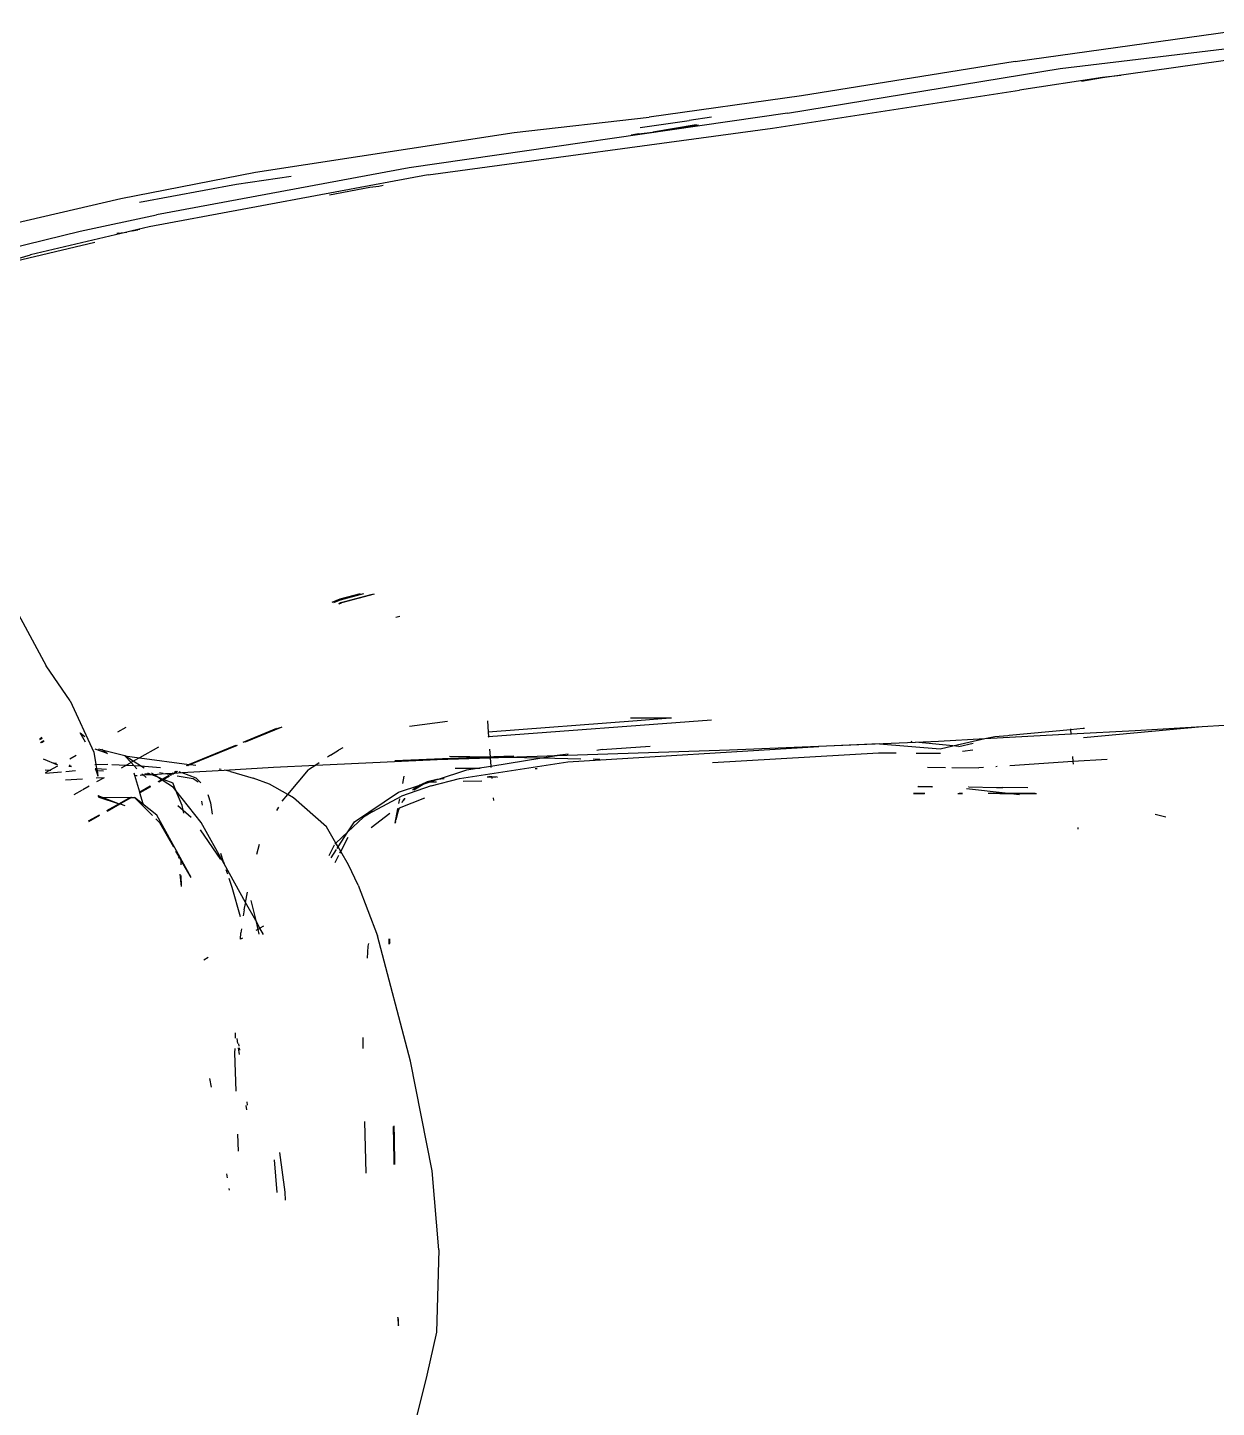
# Model space of a CAD drawing. Header units: millimetres. Extents: x -41292 to 298682, y -22072 to 33155.
# Drawn here: x 30342.8 to 30561.8, y -12692.2 to -12438.1 of the extents above; entities that cross this region are included whole.
import ezdxf

# ---------------------------------------------------------------- set-up
doc = ezdxf.new("R2010")
doc.units = ezdxf.units.MM

# ---------------------------------------------------------------- blocks, each defined once
blk = doc.blocks.new('rmfnasesx')
for p, q in [((57987.98, 3068.12), (58032.59, 3074.37)), ((57996.23, 3066.86), (58034.6, 3071.42)), ((57987.98, 3068.12), (57948.6, 3061.77)), ((58004.05, 3065.15), (58039.42, 3070.19)), ((57946.05, 3058.6), (57996.23, 3066.86)), ((58007.43, 3065.55), (58004.05, 3065.15)), ((57943.3, 3055.83), (57988.74, 3062.84)), ((58004.05, 3065.15), (57988.74, 3062.84)), ((58000.18, 3064.5), (58004.05, 3065.15)), ((57948.6, 3061.77), (57920.58, 3057.87)), ((57946.05, 3058.6), (57876.38, 3048.56)), ((57895.7, 3055.03), (57920.58, 3057.87)), ((57932.04, 3057.89), (57927.92, 3057.23)), ((57879.89, 3047.23), (57943.3, 3055.83)), ((57918.93, 3055.96), (57927.92, 3057.23)), ((57929.2, 3056.45), (57921.27, 3055.13)), ((57929.64, 3056.38), (57921.27, 3055.13)), ((57929.2, 3056.45), (57929.31, 3056.43)), ((57848.09, 3047.73), (57895.7, 3055.03)), ((57918.63, 3054.82), (57917.28, 3054.57)), ((57918.63, 3054.82), (57921.27, 3055.13)), ((57823.25, 3042.86), (57848.09, 3047.73)), ((57876.38, 3048.56), (57829.83, 3039.87)), ((57844.6, 3045.46), (57826.72, 3042.13)), ((57879.89, 3047.23), (57828.51, 3037.68)), ((57854.62, 3046.91), (57844.6, 3045.46)), ((57861.69, 3043.56), (57869.12, 3044.97)), ((57869.12, 3044.97), (57870.76, 3045.16)), ((57870.76, 3045.16), (57871.59, 3045.31)), ((57788.78, 3034.87), (57823.25, 3042.86)), ((57815.76, 3036.89), (57829.83, 3039.87)), ((57828.51, 3037.68), (57825.37, 3036.94)), ((57801.4, 3030.79), (57818.46, 3034.82)), ((57802.52, 3033.62), (57815.76, 3036.89)), ((57824.37, 3036.7), (57806.67, 3032.52)), ((57822.85, 3036.49), (57822.52, 3036.41)), ((57822.85, 3036.49), (57824.37, 3036.7)), ((57824.89, 3036.83), (57824.37, 3036.7)), ((57826, 3036.97), (57824.89, 3036.83)), ((57825.37, 3036.94), (57824.89, 3036.83)), ((57825.37, 3036.94), (57826.43, 3037.09)), ((57826.79, 3037.19), (57826.43, 3037.09)), ((57765.29, 3020.38), (57806.67, 3032.52)), ((57800.53, 2973.43), (57809.55, 2956.78)), ((57862.17, 2968.52), (57863.66, 2969.13)), ((57862.48, 2968.44), (57863.72, 2968.95)), ((57863.66, 2969.13), (57867.44, 2970.15)), ((57863.72, 2968.95), (57868.03, 2970.11)), ((57863.88, 2968.46), (57869.64, 2970.02)), ((57869.92, 2970), (57863.91, 2968.38)), ((57863.88, 2968.46), (57863.33, 2968.24)), ((57863.48, 2968.2), (57863.91, 2968.38)), ((57874.67, 2965.89), (57873.94, 2965.69)), ((57813.95, 2950.38), (57809.55, 2956.78)), ((57813.95, 2950.38), (57818.3, 2940.9)), ((57876.42, 2945.7), (57883.46, 2946.58)), ((57890.79, 2946.68), (57890.95, 2944.6)), ((57918.38, 2946.66), (57890.95, 2944.6)), ((57891.01, 2943.76), (57932.02, 2946.85)), ((57924.41, 2947.14), (57917.15, 2947.17)), ((57924.41, 2947.14), (57918.38, 2946.66)), ((57924.69, 2947.13), (57924.41, 2947.14)), ((58022.41, 2945.62), (58045.98, 2947.02)), ((57808.36, 2943.41), (57808.78, 2943.65)), ((57808.39, 2943.22), (57808.87, 2943.49)), ((57815.79, 2944.43), (57816.65, 2943.79)), ((57816.76, 2942.72), (57815.79, 2944.43)), ((57822.7, 2944.63), (57824.26, 2945.52)), ((57851.93, 2945.24), (57845.76, 2942.7)), ((57852.51, 2945.39), (57846.02, 2942.73)), ((57852.91, 2945.5), (57846.2, 2942.75)), ((57890.95, 2944.6), (57891.01, 2943.76)), ((57891.02, 2943.62), (57891.01, 2943.76)), ((57973.85, 2942.93), (57982.41, 2943.39)), ((57976.51, 2942.05), (57982.41, 2943.39)), ((57982.41, 2943.39), (57998.21, 2944.28)), ((57982.41, 2943.39), (57984.25, 2943.81)), ((57984.25, 2943.81), (57986.62, 2943.97)), ((57986.62, 2943.97), (57986.86, 2944.03)), ((57986.86, 2944.03), (57998.15, 2945.07)), ((57998.15, 2945.07), (58000.52, 2945.3)), ((57998.15, 2945.17), (57998.15, 2945.07)), ((57998.15, 2945.07), (57998.21, 2944.28)), ((57998.21, 2944.28), (58010.07, 2944.89)), ((57998.21, 2944.28), (57998.23, 2944.12)), ((58000.52, 2945.3), (58000.77, 2945.31)), ((58000.55, 2943.59), (58022.41, 2945.62)), ((58010.07, 2944.89), (58022.41, 2945.62)), ((57808.48, 2942.68), (57809.12, 2943.04)), ((57808.64, 2942.66), (57809.16, 2942.96)), ((57818.3, 2940.9), (57818.7, 2938.61)), ((57820.85, 2940.67), (57818.57, 2941.42)), ((57820.1, 2941.22), (57819.21, 2941.44)), ((57819.77, 2941.46), (57820.1, 2941.22)), ((57820.1, 2941.22), (57820.85, 2940.67)), ((57823.99, 2940.25), (57820.1, 2941.22)), ((57830.19, 2941.84), (57826.73, 2939.88)), ((57844.38, 2942.14), (57835.88, 2938.65)), ((57844.57, 2942.13), (57836.03, 2938.63)), ((57844.7, 2942.13), (57836.13, 2938.62)), ((57861.9, 2940.34), (57863.36, 2941.27)), ((57864.15, 2941.68), (57863.36, 2941.27)), ((57891.18, 2941.42), (57891.29, 2940.03)), ((57903.61, 2940.28), (57935.38, 2941.34)), ((57905.58, 2939.1), (57951.84, 2941.93)), ((57911.91, 2941.36), (57910.91, 2941.23)), ((57911.91, 2941.36), (57920.74, 2942)), ((57932.23, 2939.02), (57962.78, 2940.76)), ((57935.38, 2941.34), (57969.62, 2942.76)), ((57962.99, 2942.43), (57951.84, 2941.93)), ((57962.78, 2940.76), (57966.07, 2940.75)), ((57962.99, 2942.43), (57974.16, 2941.52)), ((57969, 2942.82), (57968.85, 2942.83)), ((57969.62, 2942.76), (57973.85, 2942.93)), ((57976.51, 2942.05), (57969.62, 2942.76)), ((57974.16, 2941.52), (57976.51, 2942.05)), ((57977.59, 2941.94), (57976.51, 2942.05)), ((57977.59, 2941.94), (57980.23, 2942.53)), ((57978.3, 2941.09), (57980.15, 2941.34)), ((57808.98, 2939.67), (57811.59, 2938.55)), ((57810.22, 2937.58), (57811.67, 2938.4)), ((57810.94, 2938.95), (57811.42, 2938.86)), ((57814.22, 2938.2), (57813.67, 2938.26)), ((57813.75, 2938.41), (57814.1, 2938.34)), ((57813.79, 2938.49), (57813.95, 2938.5)), ((57813.9, 2939.66), (57815.06, 2940.32)), ((57818.51, 2938.61), (57818.7, 2938.61)), ((57818.7, 2938.61), (57820.88, 2938.66)), ((57818.7, 2938.61), (57818.82, 2937.89)), ((57821.59, 2938.64), (57824.35, 2938.53)), ((57824.35, 2938.53), (57823.35, 2937.97)), ((57825.56, 2939.22), (57823.99, 2940.25)), ((57823.99, 2940.25), (57826.73, 2939.88)), ((57825.16, 2938.99), (57823.99, 2940.25)), ((57825.16, 2938.99), (57824.35, 2938.53)), ((57824.35, 2938.53), (57824.69, 2938.52)), ((57824.69, 2938.52), (57825.66, 2938.45)), ((57825.56, 2939.22), (57825.16, 2938.99)), ((57825.66, 2938.45), (57825.16, 2938.99)), ((57826.73, 2939.88), (57825.56, 2939.22)), ((57825.76, 2939.09), (57825.56, 2939.22)), ((57826.23, 2937.84), (57825.66, 2938.45)), ((57825.66, 2938.45), (57826.87, 2938.37)), ((57826.87, 2938.37), (57825.76, 2939.09)), ((57826.73, 2939.88), (57835.88, 2938.65)), ((57826.87, 2938.37), (57830.61, 2938.1)), ((57827.56, 2937.92), (57826.87, 2938.37)), ((57835.59, 2938.53), (57835.33, 2938.39)), ((57835.62, 2938.47), (57835.5, 2938.4)), ((57835.88, 2938.65), (57835.59, 2938.53)), ((57836.03, 2938.63), (57835.62, 2938.47)), ((57835.65, 2938.42), (57835.62, 2938.4)), ((57836.13, 2938.62), (57835.65, 2938.42)), ((57835.88, 2938.65), (57836.03, 2938.63)), ((57836.03, 2938.63), (57836.13, 2938.62)), ((57836.13, 2938.62), (57837.07, 2938.49)), ((57851.36, 2938.16), (57859.21, 2938.52)), ((57859.21, 2938.52), (57857.86, 2937.61)), ((57859.21, 2938.52), (57881.56, 2939.54)), ((57859.83, 2938.94), (57859.21, 2938.52)), ((57861.9, 2940.34), (57861.33, 2939.96)), ((57891.29, 2940.03), (57873.75, 2939.28)), ((57873.75, 2939.28), (57881.56, 2939.54)), ((57881.56, 2939.54), (57891.29, 2940.03)), ((57881.56, 2939.54), (57891.3, 2939.87)), ((57883.78, 2940.18), (57891.29, 2940.03)), ((57885.67, 2936.03), (57905.58, 2939.1)), ((57888.52, 2937.86), (57891.42, 2938.33)), ((57891.29, 2940.03), (57891.96, 2940.02)), ((57891.29, 2940.03), (57891.3, 2939.87)), ((57891.3, 2939.87), (57894.33, 2939.97)), ((57891.3, 2939.87), (57891.42, 2938.33)), ((57891.42, 2938.33), (57900.79, 2939.84)), ((57891.42, 2938.33), (57891.44, 2938.06)), ((57895.63, 2940.18), (57891.96, 2940.02)), ((57891.96, 2940.02), (57894.33, 2939.97)), ((57894.33, 2939.97), (57903.61, 2940.28)), ((57894.33, 2939.97), (57900.79, 2939.84)), ((57900.79, 2939.84), (57903.14, 2940.22)), ((57900.79, 2939.84), (57907.96, 2939.69)), ((57903.61, 2940.28), (57903.14, 2940.22)), ((57905.68, 2940.55), (57903.61, 2940.28)), ((57910.23, 2939.65), (57911.5, 2939.62)), ((57969.72, 2940.73), (57974.22, 2940.72)), ((57984.66, 2938.23), (57984.4, 2938.21)), ((57998.6, 2939.15), (57986.99, 2938.38)), ((57998.53, 2940.08), (57998.6, 2939.15)), ((58004.91, 2939.56), (57998.6, 2939.15)), ((57998.6, 2939.15), (57998.63, 2938.71)), ((57809.32, 2937.66), (57810.22, 2937.58)), ((57809.41, 2937.12), (57810.22, 2937.58)), ((57812.33, 2937.21), (57809.43, 2936.97)), ((57810.22, 2937.58), (57810.41, 2937.56)), ((57813.11, 2935.8), (57816.24, 2935.99)), ((57814.93, 2937.43), (57813.15, 2937.28)), ((57818.58, 2937.9), (57818.82, 2937.89)), ((57818.58, 2937.84), (57818.71, 2937.5)), ((57818.62, 2937.5), (57818.71, 2937.5)), ((57818.71, 2937.5), (57819.07, 2936.46)), ((57818.71, 2937.5), (57818.89, 2937.49)), ((57818.74, 2936.15), (57820.2, 2936.24)), ((57820.19, 2936.18), (57818.81, 2935.4)), ((57818.82, 2937.89), (57820.63, 2937.79)), ((57818.82, 2937.89), (57818.89, 2937.49)), ((57818.89, 2937.49), (57819.07, 2936.46)), ((57818.89, 2937.49), (57820.08, 2937.46)), ((57825.87, 2936.59), (57825.73, 2937.05)), ((57825.87, 2936.59), (57826.26, 2936.61)), ((57826.75, 2933.53), (57825.87, 2936.59)), ((57826.83, 2936.65), (57827.41, 2936.7)), ((57827.15, 2936.93), (57827.34, 2936.76)), ((57827.41, 2936.7), (57828.92, 2936.78)), ((57827.41, 2936.7), (57827.93, 2936.24)), ((57827.72, 2936.97), (57828.55, 2936.92)), ((57828.55, 2936.92), (57828.26, 2937)), ((57828.55, 2936.92), (57828.73, 2936.85)), ((57829.27, 2936.8), (57828.91, 2937.04)), ((57828.92, 2936.78), (57829.27, 2936.8)), ((57828.92, 2936.78), (57829.88, 2936.4)), ((57829.27, 2936.8), (57831.49, 2936.94)), ((57829.88, 2936.4), (57829.27, 2936.8)), ((57829.88, 2936.4), (57831.03, 2935.95)), ((57830.79, 2935.81), (57829.88, 2936.4)), ((57830.79, 2935.81), (57830.12, 2935.44)), ((57830.85, 2935.77), (57830.21, 2935.4)), ((57830.9, 2935.74), (57830.27, 2935.38)), ((57830.4, 2937.13), (57831.08, 2937.01)), ((57831.03, 2935.95), (57830.79, 2935.81)), ((57830.85, 2935.77), (57830.79, 2935.81)), ((57831.12, 2935.92), (57830.85, 2935.77)), ((57830.9, 2935.74), (57830.85, 2935.77)), ((57831.18, 2935.89), (57830.9, 2935.74)), ((57832.99, 2934.38), (57830.9, 2935.74)), ((57832.16, 2936.59), (57831.03, 2935.95)), ((57831.03, 2935.95), (57831.12, 2935.92)), ((57832.2, 2936.53), (57831.12, 2935.92)), ((57831.12, 2935.92), (57831.18, 2935.89)), ((57832.22, 2936.48), (57831.18, 2935.89)), ((57831.18, 2935.89), (57832.84, 2935.25)), ((57831.49, 2936.94), (57832.93, 2937.02)), ((57831.49, 2936.94), (57832.03, 2936.84)), ((57832.17, 2936.82), (57832.47, 2936.77)), ((57832.47, 2936.77), (57832.32, 2936.68)), ((57832.55, 2936.72), (57832.37, 2936.63)), ((57832.6, 2936.7), (57832.41, 2936.59)), ((57832.93, 2937.02), (57832.63, 2936.86)), ((57833.09, 2937.04), (57832.73, 2936.83)), ((57833.21, 2937.04), (57832.8, 2936.81)), ((57832.93, 2937.02), (57833.09, 2937.04)), ((57833.09, 2937.04), (57833.21, 2937.04)), ((57833.43, 2937.31), (57833.14, 2937.14)), ((57833.21, 2937.04), (57834.53, 2937.12)), ((57833.6, 2937.32), (57833.31, 2937.16)), ((57833.72, 2937.33), (57833.43, 2937.16)), ((57833.64, 2936.56), (57836.6, 2936.04)), ((57833.95, 2937.34), (57834.28, 2937.22)), ((57834.53, 2937.12), (57842.28, 2937.6)), ((57834.53, 2937.12), (57837.07, 2936.17)), ((57836.6, 2936.04), (57837.52, 2935.41)), ((57838.03, 2935.26), (57837.07, 2936.17)), ((57841.74, 2937.71), (57841.37, 2937.79)), ((57842.28, 2937.6), (57851.36, 2938.16)), ((57843.5, 2937.35), (57842.28, 2937.6)), ((57843.5, 2937.35), (57847.65, 2936.08)), ((57850.67, 2935), (57847.65, 2936.08)), ((57854, 2933.07), (57857.86, 2937.61)), ((57875.38, 2936.47), (57875.13, 2935.11)), ((57881.49, 2935.84), (57879.66, 2935.4)), ((57880.24, 2935.42), (57881.49, 2935.84)), ((57880.41, 2934.68), (57885.67, 2936.03)), ((57881.58, 2935.85), (57881.49, 2935.84)), ((57881.58, 2935.85), (57886.99, 2937.62)), ((57882.79, 2935.97), (57881.58, 2935.85)), ((57888.52, 2937.86), (57884.87, 2937.88)), ((57886.99, 2937.62), (57888.52, 2937.86)), ((57889.44, 2937.86), (57888.52, 2937.86)), ((57891.57, 2936.26), (57890.73, 2936.29)), ((57891.11, 2936.36), (57891.02, 2936.34)), ((57891.57, 2936.34), (57891.11, 2936.36)), ((57891.57, 2936.34), (57891.56, 2936.44)), ((57892.56, 2936.32), (57891.57, 2936.34)), ((57891.57, 2936.26), (57891.57, 2936.34)), ((57892.38, 2936.27), (57891.57, 2936.26)), ((57891.57, 2936.26), (57891.59, 2936.07)), ((57892.67, 2936.35), (57892.56, 2936.32)), ((57899.96, 2937.81), (57899.57, 2937.81)), ((57971.82, 2938.11), (57975.16, 2938.07)), ((57976.29, 2938.06), (57981.26, 2938)), ((57982.15, 2938.06), (57981.26, 2938)), ((57816.14, 2933.89), (57814.62, 2933.03)), ((57817.47, 2934.64), (57816.25, 2933.95)), ((57828.66, 2934.61), (57826.75, 2933.53)), ((57826.77, 2933.46), (57826.75, 2933.53)), ((57828.72, 2934.56), (57826.77, 2933.46)), ((57826.79, 2933.41), (57826.77, 2933.46)), ((57828.76, 2934.52), (57826.79, 2933.41)), ((57827.38, 2931.36), (57826.79, 2933.41)), ((57833.43, 2933.82), (57832.84, 2935.25)), ((57833.43, 2933.82), (57832.99, 2934.38)), ((57834.58, 2931.05), (57833.43, 2933.82)), ((57838.06, 2927.94), (57833.43, 2933.82)), ((57854, 2933.07), (57850.67, 2935)), ((57866.31, 2928.07), (57874.44, 2933.53)), ((57874.44, 2933.53), (57878.36, 2934.8)), ((57880.41, 2934.68), (57874.95, 2932.82)), ((57877.05, 2933.95), (57876.97, 2933.94)), ((57878.18, 2934.69), (57877.05, 2933.95)), ((57877.69, 2934.49), (57877.05, 2933.95)), ((57877.25, 2933.98), (57878.98, 2935)), ((57878.18, 2934.69), (57877.69, 2934.49)), ((57878.36, 2934.8), (57878.18, 2934.69)), ((57878.5, 2934.85), (57878.36, 2934.8)), ((57879.66, 2935.4), (57878.5, 2934.85)), ((57878.5, 2934.85), (57878.98, 2935)), ((57878.98, 2935), (57880.24, 2935.42)), ((57878.98, 2935), (57879.66, 2935.4)), ((57879.66, 2935.4), (57880.24, 2935.42)), ((57880.24, 2935.42), (57881.42, 2935.44)), ((57886.31, 2935.53), (57889.78, 2935.6)), ((57971.25, 2933.25), (57969.22, 2933.25)), ((57969.27, 2933.33), (57971.34, 2933.34)), ((57972.6, 2934.47), (57970.04, 2934.49)), ((57972.67, 2934.53), (57970.06, 2934.51)), ((57972.67, 2934.53), (57970.09, 2934.57)), ((57970.12, 2934.61), (57972.67, 2934.53)), ((57972.67, 2934.53), (57972.72, 2934.58)), ((57978.29, 2933.25), (57977.42, 2933.25)), ((57977.66, 2933.34), (57978.28, 2933.35)), ((57986.14, 2933.36), (57979.03, 2934.17)), ((57979.46, 2934.48), (57979.38, 2934.43)), ((57979.46, 2934.48), (57984.51, 2934.4)), ((57982.99, 2933.35), (57986.14, 2933.36)), ((57984.51, 2934.4), (57985.67, 2934.39)), ((57987.16, 2933.24), (57985.13, 2933.24)), ((57990.28, 2934.33), (57985.67, 2934.39)), ((57986.14, 2933.36), (57991.68, 2933.37)), ((57987.16, 2933.24), (57986.14, 2933.36)), ((57991.87, 2933.24), (57987.16, 2933.24)), ((57988.8, 2933.05), (57987.16, 2933.24)), ((57819.05, 2932.92), (57819.2, 2932.62)), ((57819.05, 2932.92), (57819.86, 2932.61)), ((57819.2, 2932.62), (57819.86, 2932.61)), ((57819.2, 2932.62), (57822.96, 2931.39)), ((57819.86, 2932.61), (57825.02, 2932.55)), ((57819.86, 2932.61), (57822.96, 2931.39)), ((57822.96, 2931.39), (57820.65, 2930.08)), ((57823.06, 2931.36), (57820.71, 2930.03)), ((57823.12, 2931.34), (57820.75, 2929.99)), ((57825.02, 2932.55), (57822.96, 2931.39)), ((57822.96, 2931.39), (57823.06, 2931.36)), ((57825.16, 2932.55), (57823.06, 2931.36)), ((57823.06, 2931.36), (57823.12, 2931.34)), ((57823.17, 2931.36), (57823.12, 2931.34)), ((57825.27, 2932.55), (57823.17, 2931.36)), ((57823.17, 2931.36), (57824.01, 2931.04)), ((57825.02, 2932.55), (57825.16, 2932.55)), ((57825.16, 2932.55), (57825.27, 2932.55)), ((57825.27, 2932.55), (57825.77, 2932.54)), ((57825.77, 2932.54), (57829.08, 2929.25)), ((57829.9, 2929.28), (57825.77, 2932.54)), ((57833.78, 2931.09), (57834.77, 2930.22)), ((57834.77, 2930.22), (57834.58, 2931.05)), ((57838.15, 2931.86), (57838.23, 2931.12)), ((57839.29, 2933.08), (57839.8, 2931.56)), ((57839.8, 2931.56), (57840.11, 2929.45)), ((57852.32, 2930.74), (57851.97, 2930.12)), ((57852.99, 2931.88), (57854, 2933.07)), ((57855.06, 2932.47), (57854, 2933.07)), ((57861.17, 2927.14), (57855.06, 2932.47)), ((57869.66, 2929.94), (57874.95, 2932.82)), ((57874.33, 2930.08), (57874.58, 2930.62)), ((57874.39, 2930.54), (57874.58, 2930.62)), ((57874.57, 2932.28), (57874.41, 2931.43)), ((57874.6, 2932.3), (57874.44, 2931.44)), ((57874.58, 2930.62), (57874.6, 2930.67)), ((57874.6, 2930.67), (57879.27, 2932.46)), ((57875.06, 2931.64), (57875.18, 2931.9)), ((57875.18, 2931.9), (57875.66, 2932.39)), ((57875.54, 2932.39), (57875.18, 2931.9)), ((57875.56, 2932.39), (57875.18, 2931.9)), ((57891.86, 2932.5), (57891.89, 2932.02)), ((57819.28, 2929.3), (57817.29, 2928.18)), ((57819.32, 2929.24), (57817.32, 2928.11)), ((57819.35, 2929.2), (57817.35, 2928.07)), ((57829.73, 2928.6), (57830.46, 2927.88)), ((57833.22, 2923.27), (57829.9, 2929.28)), ((57834.9, 2929.65), (57834.77, 2930.22)), ((57834.77, 2930.22), (57836.22, 2928.94)), ((57865.08, 2926.19), (57867.98, 2928.92)), ((57865.08, 2926.19), (57866.31, 2928.07)), ((57869.66, 2929.94), (57867.98, 2928.92)), ((57872.79, 2929.6), (57869.39, 2926.96)), ((57874.21, 2930.44), (57873.71, 2927.83)), ((57873.83, 2928.14), (57873.71, 2927.83)), ((57873.83, 2928.14), (57873.77, 2927.84)), ((57873.81, 2927.85), (57873.83, 2928.14)), ((57873.83, 2928.14), (57873.85, 2928.28)), ((57873.89, 2928.5), (57873.85, 2928.28)), ((57873.85, 2928.28), (57873.93, 2928.41)), ((57874.21, 2930.44), (57873.89, 2928.5)), ((57873.93, 2928.41), (57874.5, 2930.33)), ((57874.33, 2930.08), (57873.93, 2928.41)), ((57874.26, 2930.47), (57874.21, 2930.44)), ((57874.5, 2930.33), (57874.33, 2930.08)), ((58015.72, 2928.93), (58013.77, 2929.41)), ((57833.03, 2923.37), (57830.46, 2927.88)), ((57841.67, 2921.11), (57837.94, 2926.59)), ((57842.29, 2920.35), (57838.06, 2927.94)), ((57862.9, 2924.14), (57861.17, 2927.14)), ((57862.9, 2924.14), (57865.08, 2926.19)), ((57863.3, 2923.45), (57865.08, 2926.19)), ((57999.51, 2927.03), (57999.53, 2926.71)), ((57836.22, 2917.78), (57833.22, 2923.27)), ((57848.75, 2923.91), (57848.23, 2922.02)), ((57861.65, 2921.85), (57862.63, 2923.82)), ((57861.98, 2921.43), (57862.99, 2922.99)), ((57862.68, 2923.93), (57862.9, 2924.14)), ((57863.3, 2923.45), (57862.9, 2924.14)), ((57863.11, 2923.16), (57863.3, 2923.45)), ((57863.79, 2922.6), (57863.3, 2923.45)), ((57863.79, 2922.6), (57865.14, 2925.22)), ((57833.96, 2921.74), (57833.43, 2922.68)), ((57833.96, 2921.74), (57833.89, 2921.39)), ((57834.33, 2921.09), (57833.96, 2921.74)), ((57834.33, 2921.09), (57834.32, 2920.91)), ((57834.32, 2920.91), (57834.32, 2920.15)), ((57836.22, 2917.78), (57834.33, 2921.09)), ((57842.17, 2920.7), (57841.71, 2922.23)), ((57842.17, 2920.7), (57842.29, 2920.35)), ((57862.76, 2920.58), (57863.45, 2921.92)), ((57863.62, 2922.26), (57863.79, 2922.6)), ((57865.2, 2920.17), (57863.79, 2922.6)), ((57834.14, 2918.45), (57834.36, 2916.17)), ((57834.34, 2918.17), (57834.36, 2916.17)), ((57846.25, 2913.21), (57842.29, 2920.35)), ((57842.63, 2919.29), (57842.9, 2918.47)), ((57866.97, 2916.37), (57865.2, 2920.17)), ((57843.16, 2917.67), (57843.69, 2916.05)), ((57843.69, 2916.05), (57845.24, 2910.65)), ((57866.97, 2916.37), (57870.55, 2907.08)), ((57845.99, 2911.86), (57846.21, 2913.01)), ((57846.25, 2913.21), (57846.63, 2915.1)), ((57848.12, 2909.86), (57846.25, 2913.21)), ((57847.22, 2913.55), (57848.12, 2909.86)), ((57845.99, 2911.86), (57845.82, 2910.72)), ((57845.49, 2908.36), (57845.38, 2907.63)), ((57848.9, 2908.45), (57848.12, 2909.86)), ((57848.51, 2908.24), (57848.15, 2908.03)), ((57848.17, 2909.66), (57848.51, 2908.24)), ((57848.88, 2908.44), (57848.51, 2908.24)), ((57848.51, 2908.24), (57848.72, 2907.38)), ((57849.57, 2908.83), (57848.9, 2908.45)), ((57849.55, 2907.28), (57848.9, 2908.45)), ((57845.3, 2906.43), (57845.38, 2907.63)), ((57845.67, 2906.63), (57845.3, 2906.43)), ((57868.84, 2905.17), (57868.96, 2905.68)), ((57876.64, 2883.97), (57870.55, 2907.08)), ((57872.69, 2905.51), (57872.68, 2906.54)), ((57872.72, 2906.54), (57872.69, 2905.51)), ((57872.81, 2905.75), (57872.79, 2905.71)), ((57872.81, 2905.75), (57872.8, 2906.53)), ((57839.37, 2903.06), (57838.57, 2902.61)), ((57868.68, 2902.92), (57868.84, 2905.17)), ((57844.36, 2889.21), (57844.31, 2888.19)), ((57844.66, 2888.18), (57844.78, 2887.22)), ((57867.93, 2886.3), (57867.89, 2888.36)), ((57844.24, 2886.32), (57844.2, 2885.54)), ((57844.2, 2885.54), (57844.48, 2878.46)), ((57844.89, 2886.41), (57845.05, 2885.18)), ((57844.96, 2887.15), (57845.01, 2886.75)), ((57845.06, 2886.43), (57845.12, 2886)), ((57880.62, 2863.76), (57876.64, 2883.97)), ((57839.95, 2879.16), (57839.69, 2880.76)), ((57846.29, 2875.79), (57846.4, 2874.98)), ((57846.49, 2876.49), (57846.57, 2875.89)), ((57868.45, 2863.34), (57868.23, 2872.86)), ((57844.79, 2870.54), (57844.91, 2867.37)), ((57873.42, 2871.96), (57873.56, 2865.8)), ((57873.54, 2872.08), (57873.61, 2869.81)), ((57873.61, 2869.81), (57873.7, 2864.97)), ((57852.51, 2867.14), (57853.45, 2859.82)), ((57851.52, 2865.83), (57852.03, 2859.81)), ((57873.56, 2865.8), (57873.58, 2864.95)), ((57842.71, 2863.25), (57842.84, 2862.49)), ((57881.82, 2849.23), (57880.62, 2863.76)), ((57843.19, 2860.53), (57843.24, 2860.23)), ((57853.45, 2859.82), (57853.55, 2858.36)), ((57881.82, 2849.23), (57881.42, 2834.03)), ((57874.31, 2836.73), (57874.28, 2836.82)), ((57874.31, 2836.73), (57874.35, 2835.26)), ((57874.35, 2835.26), (57874.33, 2835.21)), ((57874.37, 2836.54), (57874.41, 2836.43)), ((57874.44, 2835.42), (57874.4, 2835.35)), ((57874.44, 2835.42), (57874.41, 2836.43)), ((57881.42, 2834.03), (57879.63, 2826.15)), ((57879.63, 2826.15), (57877.68, 2818.2))]:
    blk.add_line(p, q)

msp = doc.modelspace()

# ---------------------------------------------------------------- block references
msp.add_blockref('rmfnasesx', (-27463.27, -15512.43))

doc.saveas('drawing.dxf')
